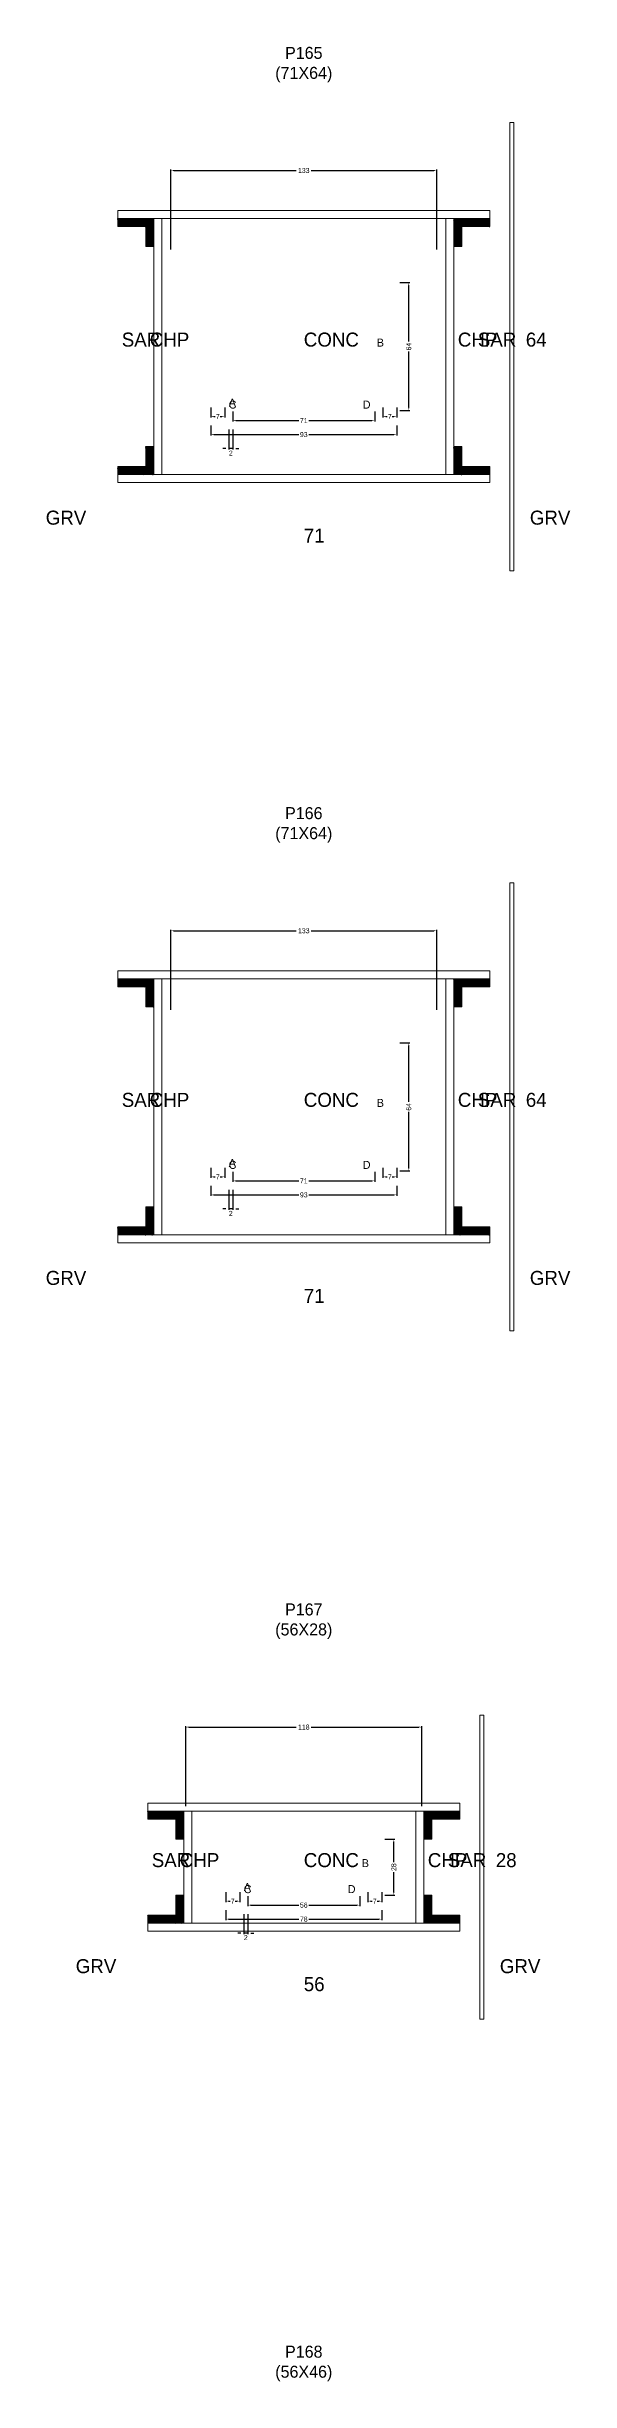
# Model space of a CAD drawing. Header units: centimetres. Extents: x -10500 to 4121, y -45226 to 295.
# Drawn here: x -129 to 133, y -43437 to -42270 of the extents above; entities that cross this region are included whole.
import ezdxf

# ---------------------------------------------------------------- set-up
doc = ezdxf.new("R2010")
doc.units = ezdxf.units.CM
for name, color, linetype in [('COTA', 241, 'Continuous'), ('Hachura', 251, 'Continuous'), ('NOMENCLATURA', 7, 'Continuous'), ('SARRAFO', 251, 'Continuous'), ('Texto Seção', 7, 'Continuous')]:
    doc.layers.add(name, color=color, linetype=linetype)
doc.dimstyles.new('cotax2', dxfattribs={"dimtxt": 2.5, "dimasz": 1.5, "dimexe": 0.5, "dimexo": 0.5, "dimgap": 0.5, "dimtad": 1, "dimcen": 2.5, "dimazin": 3, "dimtfac": 1, "dimtmove": 0, "dimatfit": 3})

# ---------------------------------------------------------------- blocks, each defined once
blk = doc.blocks.new('_CLOSEDFILLED')
at = {"color": 0, "linetype": 'BYBLOCK'}
blk.add_solid([(-1, 0.16), (0, 0), (-1, -0.16)], dxfattribs=at)
blk = doc.blocks.new('*D2926')
for p, q in [((-46.5, -42459.5), (-46.5, -42464.5)), ((46.5, -42459.5), (46.5, -42464.5)), ((-45, -42464), (-2.5, -42464)), ((2.5, -42464), (45, -42464))]:
    blk.add_line(p, q)
at = {"layer": 'Defpoints'}
for p in [(-46.5, -42459), (46.5, -42459), (-46.5, -42464)]:
    blk.add_point(p, dxfattribs=at)
at = {"layer": 'COTA', "xscale": 1.5, "yscale": 1.5, "rotation": 180}
blk.add_blockref('_CLOSEDFILLED', (-46.5, -42464), dxfattribs=at)
at = {"layer": 'COTA', "xscale": 1.5, "yscale": 1.5}
blk.add_blockref('_CLOSEDFILLED', (46.5, -42464), dxfattribs=at)
at = {"layer": 'COTA', "insert": (0, -42464), "char_height": 2.5, "attachment_point": 5}
blk.add_mtext('93', dxfattribs=at)
blk = doc.blocks.new('*D2927')
for p, q in [((-35.5, -42452.5), (-35.5, -42457.5)), ((-34, -42457), (-2.5, -42457)), ((2.5, -42457), (34, -42457)), ((35.5, -42452.5), (35.5, -42457.5))]:
    blk.add_line(p, q)
at = {"layer": 'Defpoints'}
for p in [(-35.5, -42452), (-35.5, -42457), (35.5, -42452)]:
    blk.add_point(p, dxfattribs=at)
at = {"layer": 'COTA', "xscale": 1.5, "yscale": 1.5, "rotation": 180}
blk.add_blockref('_CLOSEDFILLED', (-35.5, -42457), dxfattribs=at)
at = {"layer": 'COTA', "xscale": 1.5, "yscale": 1.5}
blk.add_blockref('_CLOSEDFILLED', (35.5, -42457), dxfattribs=at)
at = {"layer": 'COTA', "insert": (0, -42457), "char_height": 2.5, "attachment_point": 5}
blk.add_mtext('71', dxfattribs=at)
blk = doc.blocks.new('*D2928')
for p, q in [((48, -42388), (53, -42388)), ((52.5, -42417.5), (52.5, -42389.5)), ((52.5, -42450.5), (52.5, -42422.5)), ((48, -42452), (53, -42452))]:
    blk.add_line(p, q)
at = {"layer": 'Defpoints'}
for p in [(47.5, -42388), (47.5, -42452), (52.5, -42452)]:
    blk.add_point(p, dxfattribs=at)
at = {"layer": 'COTA', "xscale": 1.5, "yscale": 1.5}
for p, rotation in [((52.5, -42388), 90), ((52.5, -42452), 270)]:
    blk.add_blockref('_CLOSEDFILLED', p, dxfattribs=dict(at, rotation=rotation))
at = {"layer": 'COTA', "insert": (52.5, -42420), "char_height": 2.5, "attachment_point": 5, "rotation": 90}
blk.add_mtext('64', dxfattribs=at)
blk = doc.blocks.new('*D2929')
for p, q in [((-46.5, -42450.5), (-46.5, -42455.5)), ((-39.5, -42450.5), (-39.5, -42455.5)), ((-45, -42455), (-44.25, -42455)), ((-41.75, -42455), (-41, -42455))]:
    blk.add_line(p, q)
at = {"layer": 'Defpoints'}
for p in [(-46.5, -42450), (-39.5, -42450), (-46.5, -42455)]:
    blk.add_point(p, dxfattribs=at)
at = {"layer": 'COTA', "xscale": 1.5, "yscale": 1.5, "rotation": 180}
blk.add_blockref('_CLOSEDFILLED', (-46.5, -42455), dxfattribs=at)
at = {"layer": 'COTA', "xscale": 1.5, "yscale": 1.5}
blk.add_blockref('_CLOSEDFILLED', (-39.5, -42455), dxfattribs=at)
at = {"layer": 'COTA', "insert": (-43, -42455), "char_height": 2.5, "attachment_point": 5}
blk.add_mtext('7', dxfattribs=at)
blk = doc.blocks.new('*D2930')
for p, q in [((39.5, -42450.5), (39.5, -42455.5)), ((46.5, -42450.5), (46.5, -42455.5)), ((41, -42455), (41.75, -42455)), ((44.25, -42455), (45, -42455))]:
    blk.add_line(p, q)
at = {"layer": 'Defpoints'}
for p in [(39.5, -42450), (46.5, -42450), (39.5, -42455)]:
    blk.add_point(p, dxfattribs=at)
at = {"layer": 'COTA', "xscale": 1.5, "yscale": 1.5, "rotation": 180}
blk.add_blockref('_CLOSEDFILLED', (39.5, -42455), dxfattribs=at)
at = {"layer": 'COTA', "xscale": 1.5, "yscale": 1.5}
blk.add_blockref('_CLOSEDFILLED', (46.5, -42455), dxfattribs=at)
at = {"layer": 'COTA', "insert": (43, -42455), "char_height": 2.5, "attachment_point": 5}
blk.add_mtext('7', dxfattribs=at)
blk = doc.blocks.new('*D2931')
for p, q in [((-66.5, -42371.5), (-66.5, -42331.5)), ((-65, -42332), (-3.75, -42332)), ((3.75, -42332), (65, -42332)), ((66.5, -42371.5), (66.5, -42331.5))]:
    blk.add_line(p, q)
at = {"layer": 'Defpoints'}
for p in [(-66.5, -42332), (-66.5, -42372), (66.5, -42372)]:
    blk.add_point(p, dxfattribs=at)
at = {"layer": 'COTA', "xscale": 1.5, "yscale": 1.5, "rotation": 180}
blk.add_blockref('_CLOSEDFILLED', (-66.5, -42332), dxfattribs=at)
at = {"layer": 'COTA', "xscale": 1.5, "yscale": 1.5}
blk.add_blockref('_CLOSEDFILLED', (66.5, -42332), dxfattribs=at)
at = {"layer": 'COTA', "insert": (0, -42332), "char_height": 2.5, "attachment_point": 5}
blk.add_mtext('133', dxfattribs=at)
blk = doc.blocks.new('*D2952')
for p, q in [((-46.5, -42839.5), (-46.5, -42844.5)), ((-45, -42844), (-2.5, -42844)), ((2.5, -42844), (45, -42844)), ((46.5, -42839.5), (46.5, -42844.5))]:
    blk.add_line(p, q)
at = {"layer": 'Defpoints'}
for p in [(-46.5, -42839), (-46.5, -42844), (46.5, -42839)]:
    blk.add_point(p, dxfattribs=at)
at = {"layer": 'COTA', "xscale": 1.5, "yscale": 1.5, "rotation": 180}
blk.add_blockref('_CLOSEDFILLED', (-46.5, -42844), dxfattribs=at)
at = {"layer": 'COTA', "xscale": 1.5, "yscale": 1.5}
blk.add_blockref('_CLOSEDFILLED', (46.5, -42844), dxfattribs=at)
at = {"layer": 'COTA', "insert": (0, -42844), "char_height": 2.5, "attachment_point": 5}
blk.add_mtext('93', dxfattribs=at)
blk = doc.blocks.new('*D2953')
for p, q in [((-35.5, -42832.5), (-35.5, -42837.5)), ((35.5, -42832.5), (35.5, -42837.5)), ((-34, -42837), (-2.5, -42837)), ((2.5, -42837), (34, -42837))]:
    blk.add_line(p, q)
at = {"layer": 'Defpoints'}
for p in [(-35.5, -42832), (35.5, -42832), (-35.5, -42837)]:
    blk.add_point(p, dxfattribs=at)
at = {"layer": 'COTA', "xscale": 1.5, "yscale": 1.5, "rotation": 180}
blk.add_blockref('_CLOSEDFILLED', (-35.5, -42837), dxfattribs=at)
at = {"layer": 'COTA', "xscale": 1.5, "yscale": 1.5}
blk.add_blockref('_CLOSEDFILLED', (35.5, -42837), dxfattribs=at)
at = {"layer": 'COTA', "insert": (0, -42837), "char_height": 2.5, "attachment_point": 5}
blk.add_mtext('71', dxfattribs=at)
blk = doc.blocks.new('*D2954')
for p, q in [((48, -42768), (53, -42768)), ((52.5, -42797.5), (52.5, -42769.5)), ((52.5, -42830.5), (52.5, -42802.5)), ((48, -42832), (53, -42832))]:
    blk.add_line(p, q)
at = {"layer": 'Defpoints'}
for p in [(47.5, -42768), (47.5, -42832), (52.5, -42832)]:
    blk.add_point(p, dxfattribs=at)
at = {"layer": 'COTA', "xscale": 1.5, "yscale": 1.5}
for p, rotation in [((52.5, -42768), 90), ((52.5, -42832), 270)]:
    blk.add_blockref('_CLOSEDFILLED', p, dxfattribs=dict(at, rotation=rotation))
at = {"layer": 'COTA', "insert": (52.5, -42800), "char_height": 2.5, "attachment_point": 5, "rotation": 90}
blk.add_mtext('64', dxfattribs=at)
blk = doc.blocks.new('*D2955')
for p, q in [((-46.5, -42830.5), (-46.5, -42835.5)), ((-45, -42835), (-44.25, -42835)), ((-41.75, -42835), (-41, -42835)), ((-39.5, -42830.5), (-39.5, -42835.5))]:
    blk.add_line(p, q)
at = {"layer": 'Defpoints'}
for p in [(-46.5, -42830), (-46.5, -42835), (-39.5, -42830)]:
    blk.add_point(p, dxfattribs=at)
at = {"layer": 'COTA', "xscale": 1.5, "yscale": 1.5, "rotation": 180}
blk.add_blockref('_CLOSEDFILLED', (-46.5, -42835), dxfattribs=at)
at = {"layer": 'COTA', "xscale": 1.5, "yscale": 1.5}
blk.add_blockref('_CLOSEDFILLED', (-39.5, -42835), dxfattribs=at)
at = {"layer": 'COTA', "insert": (-43, -42835), "char_height": 2.5, "attachment_point": 5}
blk.add_mtext('7', dxfattribs=at)
blk = doc.blocks.new('*D2956')
for p, q in [((39.5, -42830.5), (39.5, -42835.5)), ((41, -42835), (41.75, -42835)), ((44.25, -42835), (45, -42835)), ((46.5, -42830.5), (46.5, -42835.5))]:
    blk.add_line(p, q)
at = {"layer": 'Defpoints'}
for p in [(39.5, -42830), (39.5, -42835), (46.5, -42830)]:
    blk.add_point(p, dxfattribs=at)
at = {"layer": 'COTA', "xscale": 1.5, "yscale": 1.5, "rotation": 180}
blk.add_blockref('_CLOSEDFILLED', (39.5, -42835), dxfattribs=at)
at = {"layer": 'COTA', "xscale": 1.5, "yscale": 1.5}
blk.add_blockref('_CLOSEDFILLED', (46.5, -42835), dxfattribs=at)
at = {"layer": 'COTA', "insert": (43, -42835), "char_height": 2.5, "attachment_point": 5}
blk.add_mtext('7', dxfattribs=at)
blk = doc.blocks.new('*D2957')
for p, q in [((-66.5, -42751.5), (-66.5, -42711.5)), ((-65, -42712), (-3.75, -42712)), ((3.75, -42712), (65, -42712)), ((66.5, -42751.5), (66.5, -42711.5))]:
    blk.add_line(p, q)
at = {"layer": 'Defpoints'}
for p in [(-66.5, -42712), (-66.5, -42752), (66.5, -42752)]:
    blk.add_point(p, dxfattribs=at)
at = {"layer": 'COTA', "xscale": 1.5, "yscale": 1.5, "rotation": 180}
blk.add_blockref('_CLOSEDFILLED', (-66.5, -42712), dxfattribs=at)
at = {"layer": 'COTA', "xscale": 1.5, "yscale": 1.5}
blk.add_blockref('_CLOSEDFILLED', (66.5, -42712), dxfattribs=at)
at = {"layer": 'COTA', "insert": (0, -42712), "char_height": 2.5, "attachment_point": 5}
blk.add_mtext('133', dxfattribs=at)
blk = doc.blocks.new('*D2978')
for p, q in [((-39, -43201.5), (-39, -43206.5)), ((-37.5, -43206), (-2.5, -43206)), ((2.5, -43206), (37.5, -43206)), ((39, -43201.5), (39, -43206.5))]:
    blk.add_line(p, q)
at = {"layer": 'Defpoints'}
for p in [(-39, -43201), (-39, -43206), (39, -43201)]:
    blk.add_point(p, dxfattribs=at)
at = {"layer": 'COTA', "xscale": 1.5, "yscale": 1.5, "rotation": 180}
blk.add_blockref('_CLOSEDFILLED', (-39, -43206), dxfattribs=at)
at = {"layer": 'COTA', "xscale": 1.5, "yscale": 1.5}
blk.add_blockref('_CLOSEDFILLED', (39, -43206), dxfattribs=at)
at = {"layer": 'COTA', "insert": (0, -43206), "char_height": 2.5, "attachment_point": 5}
blk.add_mtext('78', dxfattribs=at)
blk = doc.blocks.new('*D2979')
for p, q in [((-28, -43194.5), (-28, -43199.5)), ((28, -43194.5), (28, -43199.5)), ((-26.5, -43199), (-2.5, -43199)), ((2.5, -43199), (26.5, -43199))]:
    blk.add_line(p, q)
at = {"layer": 'Defpoints'}
for p in [(-28, -43194), (28, -43194), (-28, -43199)]:
    blk.add_point(p, dxfattribs=at)
at = {"layer": 'COTA', "xscale": 1.5, "yscale": 1.5, "rotation": 180}
blk.add_blockref('_CLOSEDFILLED', (-28, -43199), dxfattribs=at)
at = {"layer": 'COTA', "xscale": 1.5, "yscale": 1.5}
blk.add_blockref('_CLOSEDFILLED', (28, -43199), dxfattribs=at)
at = {"layer": 'COTA', "insert": (0, -43199), "char_height": 2.5, "attachment_point": 5}
blk.add_mtext('56', dxfattribs=at)
blk = doc.blocks.new('*D2980')
for p, q in [((40.5, -43166), (45.5, -43166)), ((45, -43177.5), (45, -43167.5)), ((45, -43192.5), (45, -43182.5)), ((40.5, -43194), (45.5, -43194))]:
    blk.add_line(p, q)
at = {"layer": 'Defpoints'}
for p in [(40, -43166), (40, -43194), (45, -43194)]:
    blk.add_point(p, dxfattribs=at)
at = {"layer": 'COTA', "xscale": 1.5, "yscale": 1.5}
for p, rotation in [((45, -43166), 90), ((45, -43194), 270)]:
    blk.add_blockref('_CLOSEDFILLED', p, dxfattribs=dict(at, rotation=rotation))
at = {"layer": 'COTA', "insert": (45, -43180), "char_height": 2.5, "attachment_point": 5, "rotation": 90}
blk.add_mtext('28', dxfattribs=at)
blk = doc.blocks.new('*D2981')
for p, q in [((-39, -43192.5), (-39, -43197.5)), ((-37.5, -43197), (-36.75, -43197)), ((-34.25, -43197), (-33.5, -43197)), ((-32, -43192.5), (-32, -43197.5))]:
    blk.add_line(p, q)
at = {"layer": 'Defpoints'}
for p in [(-39, -43192), (-39, -43197), (-32, -43192)]:
    blk.add_point(p, dxfattribs=at)
at = {"layer": 'COTA', "xscale": 1.5, "yscale": 1.5, "rotation": 180}
blk.add_blockref('_CLOSEDFILLED', (-39, -43197), dxfattribs=at)
at = {"layer": 'COTA', "xscale": 1.5, "yscale": 1.5}
blk.add_blockref('_CLOSEDFILLED', (-32, -43197), dxfattribs=at)
at = {"layer": 'COTA', "insert": (-35.5, -43197), "char_height": 2.5, "attachment_point": 5}
blk.add_mtext('7', dxfattribs=at)
blk = doc.blocks.new('*D2982')
for p, q in [((32, -43192.5), (32, -43197.5)), ((33.5, -43197), (34.25, -43197)), ((36.75, -43197), (37.5, -43197)), ((39, -43192.5), (39, -43197.5))]:
    blk.add_line(p, q)
at = {"layer": 'Defpoints'}
for p in [(32, -43192), (32, -43197), (39, -43192)]:
    blk.add_point(p, dxfattribs=at)
at = {"layer": 'COTA', "xscale": 1.5, "yscale": 1.5, "rotation": 180}
blk.add_blockref('_CLOSEDFILLED', (32, -43197), dxfattribs=at)
at = {"layer": 'COTA', "xscale": 1.5, "yscale": 1.5}
blk.add_blockref('_CLOSEDFILLED', (39, -43197), dxfattribs=at)
at = {"layer": 'COTA', "insert": (35.5, -43197), "char_height": 2.5, "attachment_point": 5}
blk.add_mtext('7', dxfattribs=at)
blk = doc.blocks.new('*D2983')
for p, q in [((-59, -43149.5), (-59, -43109.5)), ((-57.5, -43110), (-3.75, -43110)), ((3.75, -43110), (57.5, -43110)), ((59, -43149.5), (59, -43109.5))]:
    blk.add_line(p, q)
at = {"layer": 'Defpoints'}
for p in [(-59, -43110), (-59, -43150), (59, -43150)]:
    blk.add_point(p, dxfattribs=at)
at = {"layer": 'COTA', "xscale": 1.5, "yscale": 1.5, "rotation": 180}
blk.add_blockref('_CLOSEDFILLED', (-59, -43110), dxfattribs=at)
at = {"layer": 'COTA', "xscale": 1.5, "yscale": 1.5}
blk.add_blockref('_CLOSEDFILLED', (59, -43110), dxfattribs=at)
at = {"layer": 'COTA', "insert": (0, -43110), "char_height": 2.5, "attachment_point": 5}
blk.add_mtext('118', dxfattribs=at)

msp = doc.modelspace()

# ---------------------------------------------------------------- hatches: boundary and pattern name
at = {"layer": 'SARRAFO'}
h = msp.add_hatch(dxfattribs=at)
h.set_pattern_fill('SOLID', scale=2)
h.paths.add_polyline_path([(-93, -42360), (-79, -42360), (-79, -42356), (-93, -42356)])
h = msp.add_hatch(dxfattribs=at)
h.set_pattern_fill('SOLID', scale=2)
h.paths.add_polyline_path([(-79, -42370), (-75, -42370), (-75, -42356), (-79, -42356)])
h = msp.add_hatch(dxfattribs=at)
h.set_pattern_fill('SOLID', scale=2)
h.paths.add_polyline_path([(75, -42370), (79, -42370), (79, -42356), (75, -42356)])
h = msp.add_hatch(dxfattribs=at)
h.set_pattern_fill('SOLID', scale=2)
h.paths.add_polyline_path([(79, -42360), (93, -42360), (93, -42356), (79, -42356)])
h = msp.add_hatch(dxfattribs=at)
h.set_pattern_fill('SOLID', scale=2)
h.paths.add_polyline_path([(-79, -42484), (-75, -42484), (-75, -42470), (-79, -42470)])
h = msp.add_hatch(dxfattribs=at)
h.set_pattern_fill('SOLID', scale=2)
h.paths.add_polyline_path([(75, -42484), (79, -42484), (79, -42470), (75, -42470)])
h = msp.add_hatch(dxfattribs=at)
h.set_pattern_fill('SOLID', scale=2)
h.paths.add_polyline_path([(-93, -42484), (-79, -42484), (-79, -42480), (-93, -42480)])
h = msp.add_hatch(dxfattribs=at)
h.set_pattern_fill('SOLID', scale=2)
h.paths.add_polyline_path([(79, -42484), (93, -42484), (93, -42480), (79, -42480)])
h = msp.add_hatch(dxfattribs=at)
h.set_pattern_fill('SOLID', scale=2)
h.paths.add_polyline_path([(-93, -42740), (-79, -42740), (-79, -42736), (-93, -42736)])
h = msp.add_hatch(dxfattribs=at)
h.set_pattern_fill('SOLID', scale=2)
h.paths.add_polyline_path([(-79, -42750), (-75, -42750), (-75, -42736), (-79, -42736)])
h = msp.add_hatch(dxfattribs=at)
h.set_pattern_fill('SOLID', scale=2)
h.paths.add_polyline_path([(75, -42750), (79, -42750), (79, -42736), (75, -42736)])
h = msp.add_hatch(dxfattribs=at)
h.set_pattern_fill('SOLID', scale=2)
h.paths.add_polyline_path([(79, -42740), (93, -42740), (93, -42736), (79, -42736)])
h = msp.add_hatch(dxfattribs=at)
h.set_pattern_fill('SOLID', scale=2)
h.paths.add_polyline_path([(-93, -42864), (-79, -42864), (-79, -42860), (-93, -42860)])
h = msp.add_hatch(dxfattribs=at)
h.set_pattern_fill('SOLID', scale=2)
h.paths.add_polyline_path([(-79, -42864), (-75, -42864), (-75, -42850), (-79, -42850)])
h = msp.add_hatch(dxfattribs=at)
h.set_pattern_fill('SOLID', scale=2)
h.paths.add_polyline_path([(75, -42864), (79, -42864), (79, -42850), (75, -42850)])
h = msp.add_hatch(dxfattribs=at)
h.set_pattern_fill('SOLID', scale=2)
h.paths.add_polyline_path([(79, -42864), (93, -42864), (93, -42860), (79, -42860)])
h = msp.add_hatch(dxfattribs=at)
h.set_pattern_fill('SOLID', scale=2)
h.paths.add_polyline_path([(-78, -43156), (-64, -43156), (-64, -43152), (-78, -43152)])
h = msp.add_hatch(dxfattribs=at)
h.set_pattern_fill('SOLID', scale=2)
h.paths.add_polyline_path([(-64, -43166), (-60, -43166), (-60, -43152), (-64, -43152)])
h = msp.add_hatch(dxfattribs=at)
h.set_pattern_fill('SOLID', scale=2)
h.paths.add_polyline_path([(60, -43166), (64, -43166), (64, -43152), (60, -43152)])
h = msp.add_hatch(dxfattribs=at)
h.set_pattern_fill('SOLID', scale=2)
h.paths.add_polyline_path([(64, -43156), (78, -43156), (78, -43152), (64, -43152)])
h = msp.add_hatch(dxfattribs=at)
h.set_pattern_fill('SOLID', scale=2)
h.paths.add_polyline_path([(-64, -43208), (-60, -43208), (-60, -43194), (-64, -43194)])
h = msp.add_hatch(dxfattribs=at)
h.set_pattern_fill('SOLID', scale=2)
h.paths.add_polyline_path([(60, -43208), (64, -43208), (64, -43194), (60, -43194)])
h = msp.add_hatch(dxfattribs=at)
h.set_pattern_fill('SOLID', scale=2)
h.paths.add_polyline_path([(-78, -43208), (-64, -43208), (-64, -43204), (-78, -43204)])
h = msp.add_hatch(dxfattribs=at)
h.set_pattern_fill('SOLID', scale=2)
h.paths.add_polyline_path([(64, -43208), (78, -43208), (78, -43204), (64, -43204)])

# ---------------------------------------------------------------- linework, layer by layer
at = {"layer": 'Hachura', "lineweight": 13}
for points in [[(103, -42532), (105, -42532), (105, -42308), (103, -42308)], [(103, -42912), (105, -42912), (105, -42688), (103, -42688)], [(88, -43256), (90, -43256), (90, -43104), (88, -43104)]]:
    msp.add_lwpolyline(points, close=True, dxfattribs=at)
at = {"layer": 'Hachura', "lineweight": 18}
for points in [[(-93, -42356), (93, -42356), (93, -42352), (-93, -42352)], [(-75, -42484), (-71, -42484), (-71, -42356), (-75, -42356)], [(71, -42484), (75, -42484), (75, -42356), (71, -42356)], [(-93, -42488), (93, -42488), (93, -42484), (-93, -42484)], [(-93, -42736), (93, -42736), (93, -42732), (-93, -42732)], [(-75, -42864), (-71, -42864), (-71, -42736), (-75, -42736)], [(71, -42864), (75, -42864), (75, -42736), (71, -42736)], [(-93, -42868), (93, -42868), (93, -42864), (-93, -42864)], [(-78, -43152), (78, -43152), (78, -43148), (-78, -43148)], [(-60, -43208), (-56, -43208), (-56, -43152), (-60, -43152)], [(56, -43208), (60, -43208), (60, -43152), (56, -43152)], [(-78, -43212), (78, -43212), (78, -43208), (-78, -43208)]]:
    msp.add_lwpolyline(points, close=True, dxfattribs=at)
at = {"layer": 'SARRAFO', "lineweight": 13}
for points in [[(-93, -42360), (-79, -42360), (-79, -42356), (-93, -42356)], [(-79, -42370), (-75, -42370), (-75, -42356), (-79, -42356)], [(75, -42370), (79, -42370), (79, -42356), (75, -42356)], [(79, -42360), (93, -42360), (93, -42356), (79, -42356)], [(-79, -42484), (-75, -42484), (-75, -42470), (-79, -42470)], [(75, -42484), (79, -42484), (79, -42470), (75, -42470)], [(-93, -42484), (-79, -42484), (-79, -42480), (-93, -42480)], [(79, -42484), (93, -42484), (93, -42480), (79, -42480)], [(-93, -42740), (-79, -42740), (-79, -42736), (-93, -42736)], [(-79, -42750), (-75, -42750), (-75, -42736), (-79, -42736)], [(75, -42750), (79, -42750), (79, -42736), (75, -42736)], [(79, -42740), (93, -42740), (93, -42736), (79, -42736)], [(-93, -42864), (-79, -42864), (-79, -42860), (-93, -42860)], [(-79, -42864), (-75, -42864), (-75, -42850), (-79, -42850)], [(75, -42864), (79, -42864), (79, -42850), (75, -42850)], [(79, -42864), (93, -42864), (93, -42860), (79, -42860)], [(-78, -43156), (-64, -43156), (-64, -43152), (-78, -43152)], [(-64, -43166), (-60, -43166), (-60, -43152), (-64, -43152)], [(60, -43166), (64, -43166), (64, -43152), (60, -43152)], [(64, -43156), (78, -43156), (78, -43152), (64, -43152)], [(-64, -43208), (-60, -43208), (-60, -43194), (-64, -43194)], [(60, -43208), (64, -43208), (64, -43194), (60, -43194)], [(-78, -43208), (-64, -43208), (-64, -43204), (-78, -43204)], [(64, -43208), (78, -43208), (78, -43204), (64, -43204)]]:
    msp.add_lwpolyline(points, close=True, dxfattribs=at)

# ---------------------------------------------------------------- texts
at = {"layer": 'NOMENCLATURA'}
for s, p in [('B', (36.5, -42420)), ('A', (-37.5, -42450)), ('C', (-37.5, -42451)), ('D', (29.5, -42451)), ('B', (36.5, -42800)), ('A', (-37.5, -42830)), ('C', (-37.5, -42831)), ('D', (29.5, -42831)), ('B', (29, -43180)), ('A', (-30, -43192)), ('C', (-30, -43193)), ('D', (22, -43193))]:
    msp.add_text(s, height=4, dxfattribs=at).set_placement(p)
at = {"layer": 'NOMENCLATURA', "char_height": 6, "attachment_point": 8}
for s, insert in [('P165\\P(71X64)', (0, -42288)), ('P166\\P(71X64)', (0, -42668)), ('P167\\P(56X28)', (0, -43066)), ('P168\\P(56X46)', (0, -43437))]:
    msp.add_mtext(s, dxfattribs=dict(at, insert=insert))
at = {"layer": 'Texto Seção'}
for s, p in [('SAR', (-91, -42420)), ('CHP', (-77, -42420)), ('CONC', (0, -42420)), ('CHP', (77, -42420)), ('SAR', (87, -42420)), ('64', (111, -42420)), ('GRV', (-129, -42509)), ('GRV', (113, -42509)), ('71', (0, -42518)), ('SAR', (-91, -42800)), ('CHP', (-77, -42800)), ('CONC', (0, -42800)), ('CHP', (77, -42800)), ('SAR', (87, -42800)), ('64', (111, -42800)), ('GRV', (-129, -42889)), ('GRV', (113, -42889)), ('71', (0, -42898)), ('SAR', (-76, -43180)), ('CHP', (-62, -43180)), ('CONC', (0, -43180)), ('CHP', (62, -43180)), ('SAR', (72, -43180)), ('28', (96, -43180)), ('GRV', (-114, -43233)), ('GRV', (98, -43233)), ('56', (0, -43242))]:
    msp.add_text(s, height=7, dxfattribs=at).set_placement(p)

# ---------------------------------------------------------------- dimensions: what is measured, and where the dimension line sits
at = {"layer": 'COTA'}
for base, p1, p2, picture, middle in [((-66.5, -42332), (-66.5, -42372), (66.5, -42372), '*D2931', (0, -42332)), ((-46.5, -42455), (-46.5, -42450), (-39.5, -42450), '*D2929', (-43, -42455)), ((39.5, -42455), (39.5, -42450), (46.5, -42450), '*D2930', (43, -42455)), ((-46.5, -42464), (-46.5, -42459), (46.5, -42459), '*D2926', (0, -42464)), ((-35.5, -42457), (-35.5, -42452), (35.5, -42452), '*D2927', (0, -42457)), ((-66.5, -42712), (-66.5, -42752), (66.5, -42752), '*D2957', (0, -42712)), ((-46.5, -42835), (-46.5, -42830), (-39.5, -42830), '*D2955', (-43, -42835)), ((-35.5, -42837), (-35.5, -42832), (35.5, -42832), '*D2953', (0, -42837)), ((39.5, -42835), (39.5, -42830), (46.5, -42830), '*D2956', (43, -42835)), ((-46.5, -42844), (-46.5, -42839), (46.5, -42839), '*D2952', (0, -42844)), ((-59, -43110), (-59, -43150), (59, -43150), '*D2983', (0, -43110)), ((-39, -43197), (-39, -43192), (-32, -43192), '*D2981', (-35.5, -43197)), ((-28, -43199), (-28, -43194), (28, -43194), '*D2979', (0, -43199)), ((32, -43197), (32, -43192), (39, -43192), '*D2982', (35.5, -43197)), ((-39, -43206), (-39, -43201), (39, -43201), '*D2978', (0, -43206))]:
    dim = msp.add_linear_dim(base=base, p1=p1, p2=p2, dimstyle='cotax2', dxfattribs=at)
    dim.commit()
    dim.dimension.update_dxf_attribs({"geometry": picture, "text_midpoint": middle})
for base, p1, p2, picture, middle in [((52.5, -42452), (47.5, -42452), (47.5, -42388), '*D2928', (52.5, -42420)), ((52.5, -42832), (47.5, -42832), (47.5, -42768), '*D2954', (52.5, -42800)), ((45, -43194), (40, -43194), (40, -43166), '*D2980', (45, -43180))]:
    dim = msp.add_linear_dim(base=base, p1=p1, p2=p2, angle=90, dimstyle='cotax2', dxfattribs=at)
    dim.commit()
    dim.dimension.update_dxf_attribs({"geometry": picture, "text_midpoint": middle})
for base, p1, p2 in [((-35.5, -42471), (-35.5, -42461), (-37.5, -42461)), ((-35.5, -42851), (-35.5, -42841), (-37.5, -42841)), ((-28, -43213), (-28, -43203), (-30, -43203))]:
    msp.add_linear_dim(base=base, p1=p1, p2=p2, dimstyle='cotax2', dxfattribs=at).render()

doc.saveas('drawing.dxf')
